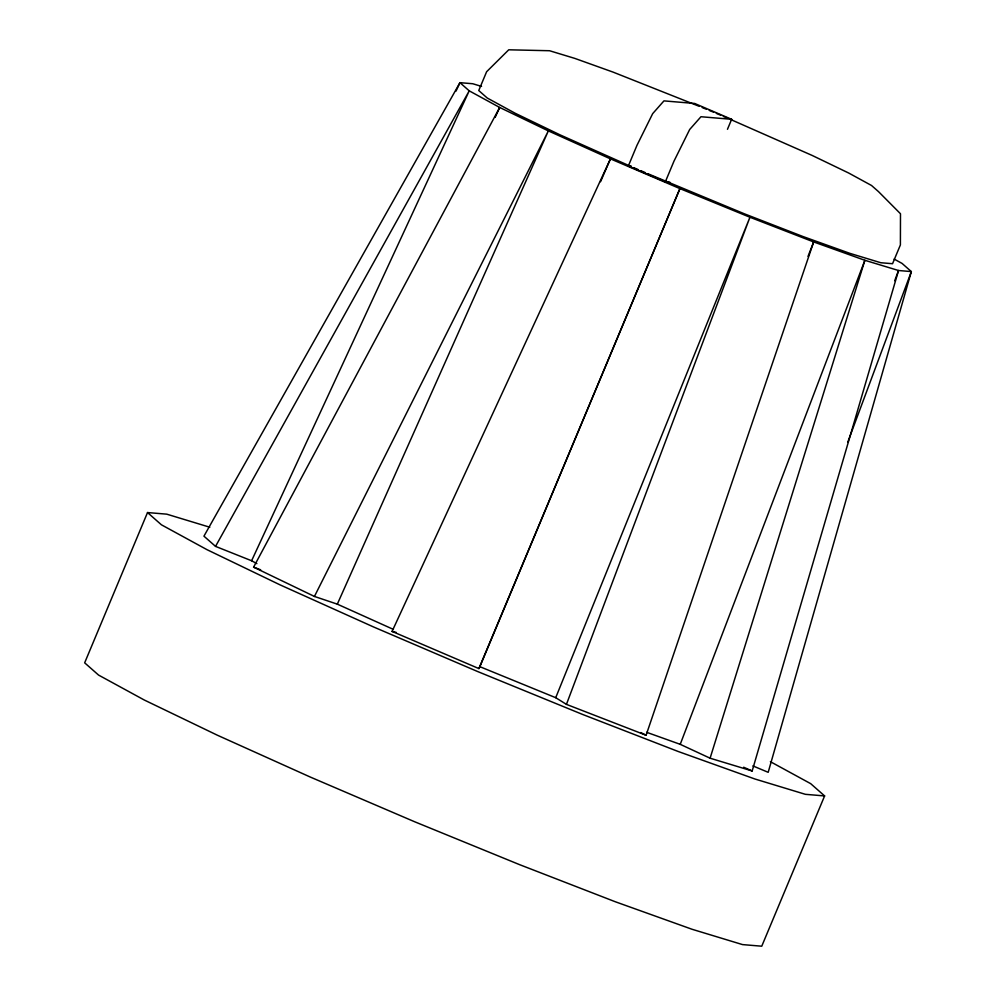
<?xml version="1.0" encoding="UTF-8"?>
<svg xmlns="http://www.w3.org/2000/svg" width="996" height="996" viewBox="0 0 996 996"><rect width="100%" height="100%" fill="white"/><g stroke="black" fill="none" stroke-linecap="round" stroke-linejoin="round"><path stroke-width="1.49" d="M646.653 732.297L680.231 744.336L710.098 758.205L752.167 770.966L898.529 270.514L911.34 271.584L768.19 772.311L752.864 765.899M710.098 758.205L864.877 260.292L813.67 241.941L749.938 217.24L679.919 188.605L610.448 158.862L548.348 130.899L499.681 107.456L469.228 90.835L459.953 82.668L203.943 536.159L215.534 546.381L251.602 560.76L256.881 563.636M600.563 181.708L610.448 158.862L392.075 631.402L478.902 668.59L479.86 666.673L555.718 697.698L566.438 704.371L646.093 735.26L813.67 241.941L807.993 256.433M847.833 441.987L911.34 271.584L902.065 263.417L894.122 259.084M894.707 280.71L898.529 270.514L864.877 260.292L680.231 744.336M566.438 704.371L749.938 217.24L555.718 697.698M209.807 527.233L166.743 514.16L147.52 512.554L84.66 662.826L98.567 675.076L144.258 700.001L217.253 735.16L310.416 777.104L414.61 821.737L519.651 864.677L615.242 901.729L692.046 929.268L742.53 944.594L761.753 946.2L824.613 795.928L810.694 783.665L770.381 761.679M669.822 182.168L665.353 181.795L628.351 165.946L636.979 145.316L652.679 113.644L663.958 100.882L694.648 103.46L731.649 119.308L727.466 129.306M665.353 181.795L673.981 161.165L689.68 129.492L700.96 116.731L731.649 119.308M479.86 666.673L679.919 188.605L478.902 668.59M314.437 596.442L337.32 604.149L548.348 130.899L314.437 596.442L253.607 567.147L499.681 107.456L495.161 117.366M251.602 560.76L469.228 90.835L215.534 546.381M456.006 91.122L459.953 82.668L472.764 83.739L481.541 86.403M628.351 165.946L631.327 166.195M824.613 795.928L805.391 794.322L754.906 778.997L678.102 751.457L582.511 714.406L477.47 671.466L373.276 626.833L280.113 584.889L207.118 549.73L161.427 524.805L147.52 512.554M392.075 631.402L396.246 632.423M253.607 567.147L260.653 569.787M699.317 106.36L613.2 72.16L574.792 58.391L549.555 50.734L508.744 49.8L486.608 71.749L478.752 90.536L487.256 98.031L515.181 113.258L559.789 134.746L630.866 166.444M702.155 107.518L706.413 109.261M709.252 110.419L713.51 112.162M716.336 113.37L720.556 115.175M723.37 116.383L727.59 118.188M730.417 119.396L812.188 155.451L848.692 173.03L871.537 185.493L878.497 191.618L900.484 213.754L900.396 244.929L892.541 263.716L880.788 262.732L849.937 253.37L803 236.538L744.585 213.891L647.848 173.715M633.693 167.652L637.938 169.469M640.777 170.677L645.022 172.495M743.651 767.231L752.167 770.966M337.32 604.149L393.395 629.397M640.764 732.558L646.093 735.26"/></g></svg>
